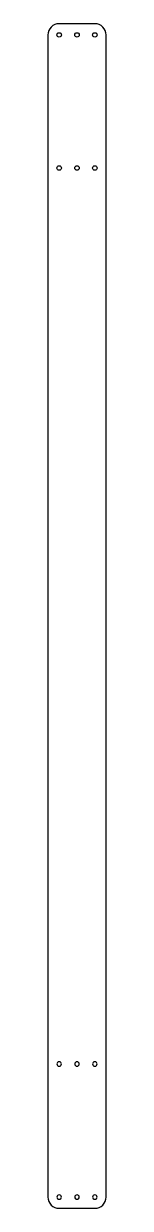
# Model space of a CAD drawing. Header units: millimetres. Extents: x 2011 to 2026, y 1410 to 1726.
import ezdxf

# ---------------------------------------------------------------- set-up
doc = ezdxf.new("R2010")
doc.units = ezdxf.units.MM

# ---------------------------------------------------------------- blocks, each defined once
blk = doc.blocks.new('*U11')
blk.add_circle((0, 0), 0.6)
blk = doc.blocks.new('*U13')
at = {"color": 0, "linetype": 'ByBlock', "lineweight": -2, "transparency": 16777216}
for p in [(2078.41, 2011.71), (2083.16, 2011.71), (2087.91, 2011.71)]:
    blk.add_blockref('*U11', p, dxfattribs=at)
blk = doc.blocks.new('*U14')
blk.add_circle((0, 0), 0.6)
blk = doc.blocks.new('*U15')
at = {"color": 0, "linetype": 'ByBlock', "lineweight": -2, "transparency": 16777216}
for p in [(2078.41, 2011.71), (2083.16, 2011.71), (2087.91, 2011.71)]:
    blk.add_blockref('*U14', p, dxfattribs=at)
blk = doc.blocks.new('*U17')
blk.add_circle((0, 0), 0.6)
blk = doc.blocks.new('*U18')
at = {"color": 0, "linetype": 'ByBlock', "lineweight": -2, "transparency": 16777216}
for p in [(2078.41, 2011.71), (2083.16, 2011.71), (2087.91, 2011.71)]:
    blk.add_blockref('*U17', p, dxfattribs=at)
blk = doc.blocks.new('*U16')
blk.add_circle((0, 0), 0.6)
blk = doc.blocks.new('*U19')
at = {"color": 0, "linetype": 'ByBlock', "lineweight": -2, "transparency": 16777216}
for p in [(2078.41, 2011.71), (2083.16, 2011.71), (2087.91, 2011.71)]:
    blk.add_blockref('*U16', p, dxfattribs=at)

msp = doc.modelspace()

# ---------------------------------------------------------------- linework, layer by layer
msp.add_lwpolyline([(2010.71, 1723.02), (2010.71, 1413.02, 0.414214), (2013.71, 1410.02), (2023.21, 1410.02, 0.414214), (2026.21, 1413.02), (2026.21, 1723.02, 0.414214), (2023.21, 1726.02), (2013.71, 1726.02, 0.414214), (2010.71, 1723.02)], format="xyb")

# ---------------------------------------------------------------- block references
for name, p in [('*U13', (-64.7, -288.68)), ('*U15', (-64.7, -324.18))]:
    msp.add_blockref(name, p)
at = {"xscale": -1, "rotation": 180}
for name, p in [('*U19', (-64.7, 3460.23)), ('*U18', (-64.7, 3424.73))]:
    msp.add_blockref(name, p, dxfattribs=at)

doc.saveas('drawing.dxf')
